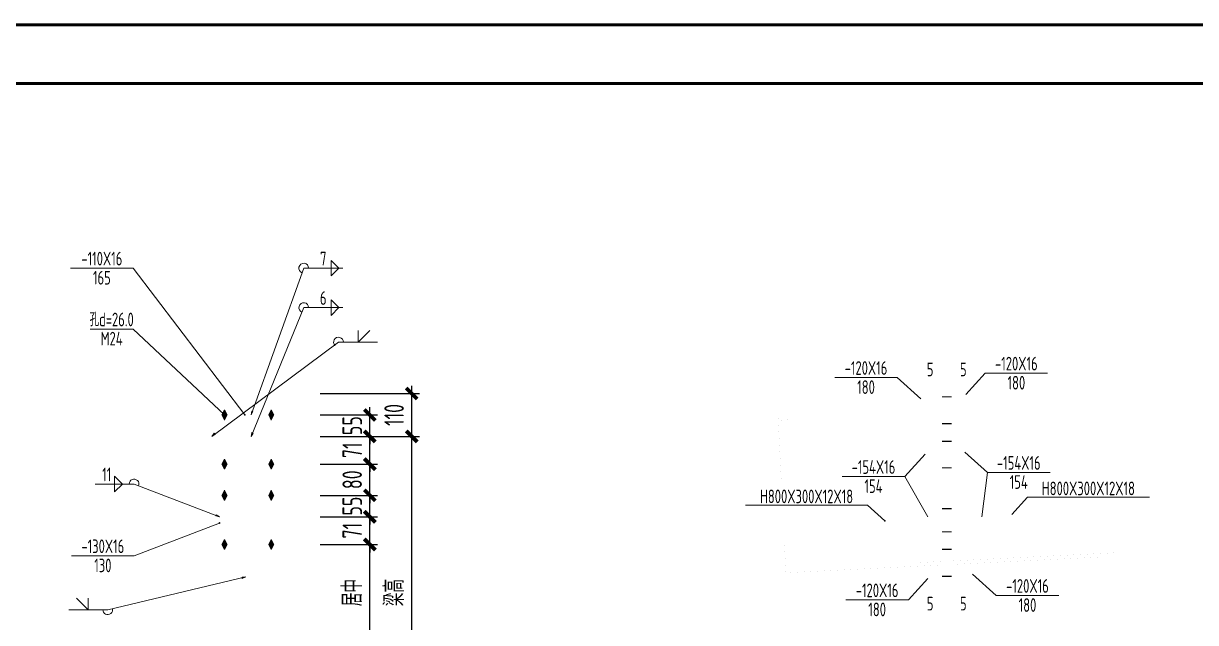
# Model space of a CAD drawing. Extents: x -1201378 to 2367219, y -619313 to 244905.
# Drawn here: x 428320 to 458339, y -385264 to -369915 of the extents above; entities that cross this region are included whole.
import ezdxf
from ezdxf.enums import TextEntityAlignment as Align

# ---------------------------------------------------------------- set-up
doc = ezdxf.new("R2010")
doc.units = 0
doc.header["$LTSCALE"] = 1000
doc.linetypes.add('线型2', pattern=[2.5, 1.5, -1])
doc.layers.get('0').update_dxf_attribs({"linetype": 'CONTINUOUS'})
doc.layers.get('Defpoints').update_dxf_attribs({"linetype": 'CONTINUOUS'})
doc.layers.add('0-cxFrame', color=155, linetype='CONTINUOUS')
for name, color, linetype, lineweight in [('0-cxText', 131, 'CONTINUOUS', 25), ('S-dim', 81, 'CONTINUOUS', 0), ('剖面标注', 9, 'CONTINUOUS', 18), ('孔标注', 9, 'CONTINUOUS', 18), ('字符标注', 9, 'CONTINUOUS', 18), ('梁_主零件_实线', 141, 'CONTINUOUS', 18), ('梁_零件_实线', 3, 'CONTINUOUS', 18), ('焊缝标注', 9, 'CONTINUOUS', 18), ('螺栓组-普通_实线', 7, 'CONTINUOUS', 18), ('钢板标注', 9, 'CONTINUOUS', 18), ('钢框架轴线', 9, 'CONTINUOUS', 18)]:
    doc.layers.add(name, color=color, linetype=linetype, lineweight=lineweight)
doc.styles.add('cx_tuming', font='simhei.ttf')
doc.styles.add('cx_tuqian1', font='')
doc.styles.add('FromPkpm', font='Pkpmeng', dxfattribs={"width": 0.7, "bigfont": 'Pkpmchn'})
doc.styles.add('TSSD_Dimension', font='tssdeng.shx', dxfattribs={"width": 0.7, "bigfont": 'hztxt.shx'})
doc.styles.add('黑体', font='simhei.ttf', dxfattribs={"width": 0.8})
doc.styles.get('cx_tuqian1').set_extended_font_data('SimSun')
doc.dimstyles.new('TSSD_25_200', dxfattribs={"dimtxt": 500, "dimasz": 200, "dimexe": 200, "dimexo": 500, "dimgap": 200, "dimtad": 1, "dimdec": 0, "dimlfac": 0.125, "dimzin": 0, "dimdsep": 46, "dimtxsty": 'TSSD_Dimension', "dimblk": 'ARCHTICK', "dimcen": 0, "dimdle": 200, "dimclrt": 7, "dimadec": 0, "dimazin": 0, "dimtfac": 1, "dimtdec": 0, "dimtix": 1, "dimtmove": 2, "dimatfit": 3, "dimfxl": 1, "dimtolj": 1, "dimtzin": 0, "dimarcsym": 0})

# ---------------------------------------------------------------- blocks, each defined once
blk = doc.blocks.new('_ArchTick')
at = {"color": 0, "linetype": 'ByBlock', "const_width": 0.5}
blk.add_lwpolyline([(-0.71, -0.71), (0.71, 0.71)], dxfattribs=at)
blk = doc.blocks.new('*D6160')
at = {"layer": 'Defpoints', "color": 0, "transparency": 16777216}
for p in [(435418, -383265), (437191, -383265), (435418, -385725)]:
    blk.add_point(p, dxfattribs=at)
at = {"layer": 'S-dim', "color": 0, "lineweight": -2, "transparency": 16777216}
for p, q in [((435918, -383265), (437391, -383265)), ((437191, -385925), (437191, -383065)), ((435918, -385725), (437391, -385725))]:
    blk.add_line(p, q, dxfattribs=at)
at = {"layer": 'S-dim', "color": 0, "lineweight": -2, "transparency": 16777216, "xscale": 200, "yscale": 200, "zscale": 200}
for p, rotation in [((437191, -383265), 90), ((437191, -385725), 270)]:
    blk.add_blockref('_ArchTick', p, dxfattribs=dict(at, rotation=rotation))
at = {"layer": 'S-dim', "color": 7, "transparency": 16777216, "insert": (436741, -384495), "char_height": 500, "attachment_point": 5, "rotation": 90, "style": 'TSSD_Dimension'}
blk.add_mtext('\\A1;居中', dxfattribs=at)
blk = doc.blocks.new('*D6161')
at = {"layer": 'Defpoints', "color": 0, "transparency": 16777216}
for p in [(435418, -382555), (437191, -382555), (435418, -383265)]:
    blk.add_point(p, dxfattribs=at)
at = {"layer": 'S-dim', "color": 0, "lineweight": -2, "transparency": 16777216}
for p, q in [((437191, -382555), (437191, -382355)), ((435918, -382555), (437391, -382555)), ((437191, -383265), (437191, -382555)), ((435918, -383265), (437391, -383265)), ((437191, -383265), (437191, -383465))]:
    blk.add_line(p, q, dxfattribs=at)
at = {"layer": 'S-dim', "color": 0, "lineweight": -2, "transparency": 16777216, "xscale": 200, "yscale": 200, "zscale": 200}
for p, rotation in [((437191, -382555), 270), ((437191, -383265), 90)]:
    blk.add_blockref('_ArchTick', p, dxfattribs=dict(at, rotation=rotation))
at = {"layer": 'S-dim', "color": 7, "transparency": 16777216, "insert": (436741, -382910), "char_height": 500, "attachment_point": 5, "rotation": 90, "style": 'TSSD_Dimension'}
blk.add_mtext('\\A1;71', dxfattribs=at)
blk = doc.blocks.new('*D6162')
at = {"layer": 'Defpoints', "color": 0, "transparency": 16777216}
for p in [(435418, -382005), (437191, -382005), (435418, -382555)]:
    blk.add_point(p, dxfattribs=at)
at = {"layer": 'S-dim', "color": 0, "lineweight": -2, "transparency": 16777216}
for p, q in [((437191, -382005), (437191, -381805)), ((435918, -382005), (437391, -382005)), ((437191, -382555), (437191, -382005)), ((435918, -382555), (437391, -382555)), ((437191, -382555), (437191, -382755))]:
    blk.add_line(p, q, dxfattribs=at)
at = {"layer": 'S-dim', "color": 0, "lineweight": -2, "transparency": 16777216, "xscale": 200, "yscale": 200, "zscale": 200}
for p, rotation in [((437191, -382005), 270), ((437191, -382555), 90)]:
    blk.add_blockref('_ArchTick', p, dxfattribs=dict(at, rotation=rotation))
at = {"layer": 'S-dim', "color": 7, "transparency": 16777216, "insert": (436741, -382280), "char_height": 500, "attachment_point": 5, "rotation": 90, "style": 'TSSD_Dimension'}
blk.add_mtext('\\A1;55', dxfattribs=at)
blk = doc.blocks.new('*D6163')
at = {"layer": 'Defpoints', "color": 0, "transparency": 16777216}
for p in [(435418, -381205), (437191, -381205), (435418, -382005)]:
    blk.add_point(p, dxfattribs=at)
at = {"layer": 'S-dim', "color": 0, "lineweight": -2, "transparency": 16777216}
for p, q in [((435918, -381205), (437391, -381205)), ((437191, -381205), (437191, -381005)), ((437191, -382005), (437191, -381205)), ((435918, -382005), (437391, -382005)), ((437191, -382005), (437191, -382205))]:
    blk.add_line(p, q, dxfattribs=at)
at = {"layer": 'S-dim', "color": 0, "lineweight": -2, "transparency": 16777216, "xscale": 200, "yscale": 200, "zscale": 200}
for p, rotation in [((437191, -381205), 270), ((437191, -382005), 90)]:
    blk.add_blockref('_ArchTick', p, dxfattribs=dict(at, rotation=rotation))
at = {"layer": 'S-dim', "color": 7, "transparency": 16777216, "insert": (436741, -381605), "char_height": 500, "attachment_point": 5, "rotation": 90, "style": 'TSSD_Dimension'}
blk.add_mtext('\\A1;80', dxfattribs=at)
blk = doc.blocks.new('*D6164')
at = {"layer": 'Defpoints', "color": 0, "transparency": 16777216}
for p in [(435418, -380495), (437191, -380495), (435418, -381205)]:
    blk.add_point(p, dxfattribs=at)
at = {"layer": 'S-dim', "color": 0, "lineweight": -2, "transparency": 16777216}
for p, q in [((437191, -380495), (437191, -380295)), ((435918, -380495), (437391, -380495)), ((437191, -381205), (437191, -380495)), ((435918, -381205), (437391, -381205)), ((437191, -381205), (437191, -381405))]:
    blk.add_line(p, q, dxfattribs=at)
at = {"layer": 'S-dim', "color": 0, "lineweight": -2, "transparency": 16777216, "xscale": 200, "yscale": 200, "zscale": 200}
for p, rotation in [((437191, -380495), 270), ((437191, -381205), 90)]:
    blk.add_blockref('_ArchTick', p, dxfattribs=dict(at, rotation=rotation))
at = {"layer": 'S-dim', "color": 7, "transparency": 16777216, "insert": (436741, -380850), "char_height": 500, "attachment_point": 5, "rotation": 90, "style": 'TSSD_Dimension'}
blk.add_mtext('\\A1;71', dxfattribs=at)
blk = doc.blocks.new('*D6165')
at = {"layer": 'Defpoints', "color": 0, "transparency": 16777216}
for p in [(435418, -379945), (437191, -379945), (435418, -380495)]:
    blk.add_point(p, dxfattribs=at)
at = {"layer": 'S-dim', "color": 0, "lineweight": -2, "transparency": 16777216}
for p, q in [((437191, -379945), (437191, -379745)), ((435918, -379945), (437391, -379945)), ((437191, -380495), (437191, -379945)), ((435918, -380495), (437391, -380495)), ((437191, -380495), (437191, -380695))]:
    blk.add_line(p, q, dxfattribs=at)
at = {"layer": 'S-dim', "color": 0, "lineweight": -2, "transparency": 16777216, "xscale": 200, "yscale": 200, "zscale": 200}
for p, rotation in [((437191, -379945), 270), ((437191, -380495), 90)]:
    blk.add_blockref('_ArchTick', p, dxfattribs=dict(at, rotation=rotation))
at = {"layer": 'S-dim', "color": 7, "transparency": 16777216, "insert": (436741, -380220), "char_height": 500, "attachment_point": 5, "rotation": 90, "style": 'TSSD_Dimension'}
blk.add_mtext('\\A1;55', dxfattribs=at)
blk = doc.blocks.new('*D6167')
at = {"layer": 'Defpoints', "color": 0, "transparency": 16777216}
for p in [(435418, -380495), (438263, -380495), (435418, -388495)]:
    blk.add_point(p, dxfattribs=at)
at = {"layer": 'S-dim', "color": 0, "lineweight": -2, "transparency": 16777216}
for p, q in [((438263, -388695), (438263, -380295)), ((435918, -380495), (438463, -380495)), ((435918, -388495), (438463, -388495))]:
    blk.add_line(p, q, dxfattribs=at)
at = {"layer": 'S-dim', "color": 0, "lineweight": -2, "transparency": 16777216, "xscale": 200, "yscale": 200, "zscale": 200}
for p, rotation in [((438263, -380495), 90), ((438263, -388495), 270)]:
    blk.add_blockref('_ArchTick', p, dxfattribs=dict(at, rotation=rotation))
at = {"layer": 'S-dim', "color": 7, "transparency": 16777216, "insert": (437813, -384495), "char_height": 500, "attachment_point": 5, "rotation": 90, "style": 'TSSD_Dimension'}
blk.add_mtext('\\A1;梁高', dxfattribs=at)
blk = doc.blocks.new('*D6168')
at = {"layer": 'Defpoints', "color": 0, "transparency": 16777216}
for p in [(435418, -379395), (438263, -379395), (435418, -380495)]:
    blk.add_point(p, dxfattribs=at)
at = {"layer": 'S-dim', "color": 0, "lineweight": -2, "transparency": 16777216}
for p, q in [((435918, -379395), (438463, -379395)), ((438263, -380695), (438263, -379195)), ((435918, -380495), (438463, -380495))]:
    blk.add_line(p, q, dxfattribs=at)
at = {"layer": 'S-dim', "color": 0, "lineweight": -2, "transparency": 16777216, "xscale": 200, "yscale": 200, "zscale": 200}
for p, rotation in [((438263, -379395), 90), ((438263, -380495), 270)]:
    blk.add_blockref('_ArchTick', p, dxfattribs=dict(at, rotation=rotation))
at = {"layer": 'S-dim', "color": 7, "transparency": 16777216, "insert": (437813, -379945), "char_height": 500, "attachment_point": 5, "rotation": 90, "style": 'TSSD_Dimension'}
blk.add_mtext('\\A1;110', dxfattribs=at)
blk = doc.blocks.new('TK22.A0 L(Dragon)')
at = {"layer": '0-cxFrame', "color": 7, "const_width": 0.5}
blk.add_lwpolyline([(0, 0), (-1486, 0), (-1486, 841), (0, 841)], close=True, dxfattribs=at)
at = {"layer": '0-cxFrame', "const_width": 0.5}
blk.add_lwpolyline([(-80, 10), (-1466, 10), (-1466, 831), (-80, 831)], close=True, dxfattribs=at)
at = {"style": '黑体', "flags": 4}
blk.add_attdef('图幅', text='', height=3.3, dxfattribs=at).set_placement((-40, 3), align=Align.RIGHT)
at = {"layer": '0-cxText', "flags": 4}
for tag, height, style, p in [('建设单位', 3.5, 'cx_tuming', (-45, 240)), ('项目名称', 3.5, 'cx_tuming', (-45, 210)), ('子项名称', 3.5, 'cx_tuming', (-45, 180)), ('工程编号', 3.3, 'cx_tuqian1', (-35, 165)), ('图名1', 3.5, 'cx_tuming', (-45, 87)), ('图名2', 3.5, 'cx_tuming', (-45, 79)), ('图名3', 3.5, 'cx_tuming', (-45, 71)), ('出图日期', 3.3, 'cx_tuqian1', (-39, 60)), ('专业', 3.3, 'cx_tuqian1', (-55, 52)), ('版次', 3.3, 'cx_tuqian1', (-20, 44)), ('图号', 3.3, 'cx_tuqian1', (-55, 44))]:
    blk.add_attdef(tag, text='', height=height, dxfattribs=dict(at, style=style)).set_placement(p, align=Align.MIDDLE)
at = {"layer": 'Defpoints', "color": 6, "flags": 4}
for tag, height, style, p in [('tufu', 3.3, '黑体', (-12, 12)), ('dwfname', 4, 'cx_tuqian1', (-80, 3))]:
    blk.add_attdef(tag, text='', height=height, dxfattribs=dict(at, style=style)).set_placement(p, align=Align.RIGHT)

msp = doc.modelspace()

# ---------------------------------------------------------------- hatches: boundary and pattern name
at = {"layer": '孔标注'}
h = msp.add_hatch(color=256, dxfattribs=at)
edge = h.paths.add_edge_path()
edge.add_arc((433468.5, -379944.7), 10, 0, 360)
at = {"layer": '字符标注'}
h = msp.add_hatch(color=256, dxfattribs=at)
edge = h.paths.add_edge_path()
edge.add_arc((450383.8, -382659.3), 10, 0, 360)
at = {"layer": '焊缝标注', "transparency": 33554687}
for points in [[(434148.5, -379944.7), (434196.4, -379855.6), (434168.1, -379845.5)], [(433148.5, -380494.7), (433229.2, -380433.8), (433207.8, -380412.8)], [(434148.5, -380494.7), (434200.2, -380407.8), (434172.4, -380396.5)], [(433343.5, -382554.7), (433255.5, -382504.9), (433244.7, -382532.9)], [(434018.5, -384094.7), (433917.7, -384103.2), (433924.6, -384132.4)]]:
    msp.add_hatch(color=256, dxfattribs=at).paths.add_polyline_path(points)
at = {"layer": '螺栓组-普通_实线', "transparency": 33554687}
for points in [[(433468.5, -379814.7), (433403.5, -379944.7), (433468.5, -380074.7), (433533.5, -379944.7)], [(434668.5, -379814.7), (434603.5, -379944.7), (434668.5, -380074.7), (434733.5, -379944.7)], [(433468.5, -381074.7), (433403.5, -381204.7), (433468.5, -381334.7), (433533.5, -381204.7)], [(434668.5, -381074.7), (434603.5, -381204.7), (434668.5, -381334.7), (434733.5, -381204.7)], [(433468.5, -381874.7), (433403.5, -382004.7), (433468.5, -382134.7), (433533.5, -382004.7)], [(434668.5, -381874.7), (434603.5, -382004.7), (434668.5, -382134.7), (434733.5, -382004.7)], [(433468.5, -383134.7), (433403.5, -383264.7), (433468.5, -383394.7), (433533.5, -383264.7)], [(434668.5, -383134.7), (434603.5, -383264.7), (434668.5, -383394.7), (434733.5, -383264.7)]]:
    msp.add_hatch(color=1, dxfattribs=at).paths.add_polyline_path(points)
at = {"layer": '钢板标注'}
h = msp.add_hatch(color=256, dxfattribs=at)
edge = h.paths.add_edge_path()
edge.add_arc((433988.5, -379944.7), 10, 0, 360)
h = msp.add_hatch(color=256, dxfattribs=at)
edge = h.paths.add_edge_path()
edge.add_arc((433343.5, -382714.7), 10, 0, 360)

# ---------------------------------------------------------------- linework, layer by layer
at = {"layer": '剖面标注', "ltscale": 100}
for points in [[(451841.8, -378579.2, 0.019, 0.019, 0), (451841.8, -378979.2, 0.019, 0.019, 0)], [(452091.8, -378579.2, 0.019, 0.019, 0), (452091.8, -378979.2, 0.019, 0.019, 0)], [(451841.8, -384979.2, 0.019, 0.019, 0), (451841.8, -384579.2, 0.019, 0.019, 0)], [(452091.8, -384979.2, 0.019, 0.019, 0), (452091.8, -384579.2, 0.019, 0.019, 0)]]:
    msp.add_lwpolyline(points, format="xyseb", dxfattribs=at)
at = {"layer": '孔标注', "ltscale": 100}
msp.add_lwpolyline([(433468.5, -379944.7), (431128.5, -377744.7), (430028.5, -377744.7)], dxfattribs=at)
msp.add_circle((433468.5, -379944.7), 10, dxfattribs=at)
at = {"layer": '字符标注', "ltscale": 100}
for points in [[(453629.7, -382497), (454032.3, -382052.1), (457156, -382052.1)], [(450383.8, -382659.3), (449938.8, -382256.8), (446815.1, -382256.8)]]:
    msp.add_lwpolyline(points, dxfattribs=at)
msp.add_circle((450383.8, -382659.3), 10, dxfattribs=at)
at = {"layer": '梁_主零件_实线', "ltscale": 100, "const_width": 0.1}
for points in [[(456086.6, -379570.7), (452091.8, -379770.4)], [(452091.8, -379860.5), (456091.1, -379660.6)], [(451841.8, -379782.9), (447647.2, -379992.7)], [(447651.7, -380082.5), (451841.8, -379873)], [(456281.9, -383475.8), (452091.8, -383685.3)], [(452091.8, -383775.4), (456286.4, -383565.7)], [(451841.8, -383697.8), (447842.4, -383897.8)], [(447846.9, -383987.7), (451841.8, -383787.9)]]:
    msp.add_lwpolyline(points, dxfattribs=at)
at = {"layer": '梁_主零件_实线', "ltscale": 100}
for points in [[(451841.8, -379779.2, 0.1, 0.1, 0), (451841.8, -380919.2, 0.1, 0.1, 0)], [(452091.8, -380919.2, 0.1, 0.1, 0), (452091.8, -379779.2, 0.1, 0.1, 0)], [(432818.5, -380494.7, 0.1, 0.1, 0), (435318.5, -380494.7, 0.1, 0.1, 0)], [(432818.5, -380654.7, 0.1, 0.1, 0), (432818.5, -380494.7, 0.1, 0.1, 0)], [(435318.5, -380494.7, 0.1, 0.1, 0), (435318.5, -380654.7, 0.1, 0.1, 0)], [(435318.5, -380654.7, 0.1, 0.1, 0), (432818.5, -380654.7, 0.1, 0.1, 0)], [(434018.5, -388334.7, 0.1, 0.1, 0), (434018.5, -380654.7, 0.1, 0.1, 0)], [(434118.5, -380654.7, 0.1, 0.1, 0), (434118.5, -388334.7, 0.1, 0.1, 0)], [(451841.8, -380999.2, 0.1, 0.1, 0), (451841.8, -383779.2, 0.1, 0.1, 0)], [(452091.8, -383779.2, 0.1, 0.1, 0), (452091.8, -380999.2, 0.1, 0.1, 0)]]:
    msp.add_lwpolyline(points, format="xyseb", dxfattribs=at)
at = {"layer": '梁_主零件_实线', "linetype": '线型2', "ltscale": 100}
for points in [[(451841.8, -380999.2, 0.1, 0.1, 0), (451841.8, -380919.2, 0.1, 0.1, 0)], [(452091.8, -380999.2, 0.1, 0.1, 0), (452091.8, -380919.2, 0.1, 0.1, 0)]]:
    msp.add_lwpolyline(points, format="xyseb", dxfattribs=at)
at = {"layer": '梁_零件_实线', "ltscale": 100}
for points in [[(435418.5, -379394.7, 0.1, 0.1, 0), (432718.5, -379394.7, 0.1, 0.1, 0)], [(432718.5, -379394.7, 0.1, 0.1, 0), (432718.5, -389594.7, 0.1, 0.1, 0)], [(433988.5, -380494.7, 0.1, 0.1, 0), (433988.5, -379394.7, 0.1, 0.1, 0)], [(434148.5, -379394.7, 0.1, 0.1, 0), (434148.5, -380494.7, 0.1, 0.1, 0)], [(435418.5, -389594.7, 0.1, 0.1, 0), (435418.5, -379394.7, 0.1, 0.1, 0)], [(451841.8, -384379.2, 0.1, 0.1, 0), (451841.8, -379179.2, 0.1, 0.1, 0)], [(452091.8, -379179.2, 0.1, 0.1, 0), (451841.8, -379179.2, 0.1, 0.1, 0)], [(451966.8, -379179.2, 0.1, 0.1, 0), (451966.8, -384379.2, 0.1, 0.1, 0)], [(452091.8, -384379.2, 0.1, 0.1, 0), (452091.8, -379179.2, 0.1, 0.1, 0)], [(434148.5, -380494.7, 0.1, 0.1, 0), (433988.5, -380494.7, 0.1, 0.1, 0)], [(451071.8, -380919.2, 0.1, 0.1, 0), (451841.8, -380919.2, 0.1, 0.1, 0)], [(451071.8, -380999.2, 0.1, 0.1, 0), (451071.8, -380919.2, 0.1, 0.1, 0)], [(452091.8, -380919.2, 0.1, 0.1, 0), (452861.8, -380919.2, 0.1, 0.1, 0)], [(452861.8, -380999.2, 0.1, 0.1, 0), (452861.8, -380919.2, 0.1, 0.1, 0)], [(451841.8, -380999.2, 0.1, 0.1, 0), (451071.8, -380999.2, 0.1, 0.1, 0)], [(452861.8, -380999.2, 0.1, 0.1, 0), (452091.8, -380999.2, 0.1, 0.1, 0)], [(432718.5, -382554.7, 0.1, 0.1, 0), (434018.5, -382554.7, 0.1, 0.1, 0)], [(434018.5, -382714.7, 0.1, 0.1, 0), (432718.5, -382714.7, 0.1, 0.1, 0)], [(434018.5, -382554.7, 0.1, 0.1, 0), (434018.5, -382714.7, 0.1, 0.1, 0)], [(434118.5, -382554.7, 0.1, 0.1, 0), (434118.5, -382714.7, 0.1, 0.1, 0)], [(435418.5, -382554.7, 0.1, 0.1, 0), (434118.5, -382554.7, 0.1, 0.1, 0)], [(434118.5, -382714.7, 0.1, 0.1, 0), (435418.5, -382714.7, 0.1, 0.1, 0)], [(451841.8, -382559.2, 0.1, 0.1, 0), (451071.8, -382559.2, 0.1, 0.1, 0)], [(451071.8, -382559.2, 0.1, 0.1, 0), (451071.8, -382639.2, 0.1, 0.1, 0)], [(451071.8, -382639.2, 0.1, 0.1, 0), (451841.8, -382639.2, 0.1, 0.1, 0)], [(452861.8, -382559.2, 0.1, 0.1, 0), (452091.8, -382559.2, 0.1, 0.1, 0)], [(452091.8, -382639.2, 0.1, 0.1, 0), (452861.8, -382639.2, 0.1, 0.1, 0)], [(452861.8, -382559.2, 0.1, 0.1, 0), (452861.8, -382639.2, 0.1, 0.1, 0)], [(452091.8, -384379.2, 0.1, 0.1, 0), (451841.8, -384379.2, 0.1, 0.1, 0)]]:
    msp.add_lwpolyline(points, format="xyseb", dxfattribs=at)
at = {"layer": '梁_零件_实线', "ltscale": 100, "const_width": 0.1}
for points in [[(451841.8, -379179.2), (450862.7, -379831.9)], [(452091.8, -379179.2), (452916.8, -379729.2)], [(451732.6, -379788.4), (451841.8, -379679.2)], [(452178.7, -379766.1), (452091.8, -379679.2)], [(451841.8, -384379.2), (451016.8, -383829.2)], [(451754.9, -383792.3), (451841.8, -383879.2)], [(452091.8, -384379.2), (453070.8, -383726.5)], [(452201, -383770), (452091.8, -383879.2)]]:
    msp.add_lwpolyline(points, dxfattribs=at)
at = {"layer": '梁_零件_实线', "linetype": '线型2', "ltscale": 100}
for points in [[(451616.8, -380999.2, 0.1, 0.1, 0), (451616.8, -380919.2, 0.1, 0.1, 0)], [(452316.8, -380999.2, 0.1, 0.1, 0), (452316.8, -380919.2, 0.1, 0.1, 0)], [(451616.8, -382559.2, 0.1, 0.1, 0), (451616.8, -382639.2, 0.1, 0.1, 0)], [(452316.8, -382559.2, 0.1, 0.1, 0), (452316.8, -382639.2, 0.1, 0.1, 0)]]:
    msp.add_lwpolyline(points, format="xyseb", dxfattribs=at)
at = {"layer": '焊缝标注', "ltscale": 100}
for p, q in [((436198.5, -375984.7), (436398.5, -376184.7)), ((436198.5, -376184.7), (436198.5, -375984.7)), ((435498.5, -376184.7), (436498.5, -376184.7)), ((436198.5, -376384.7), (436398.5, -376184.7)), ((436198.5, -376184.7), (436198.5, -376384.7)), ((436198.5, -376994.7), (436398.5, -377194.7)), ((436198.5, -377194.7), (436198.5, -376994.7)), ((435498.5, -377194.7), (436498.5, -377194.7)), ((436198.5, -377394.7), (436398.5, -377194.7)), ((436198.5, -377194.7), (436198.5, -377394.7)), ((436888.5, -378079.5), (436888.5, -377779.5)), ((436888.5, -378079.5), (437188.5, -377779.5)), ((436388.5, -378079.5), (437388.5, -378079.5)), ((430853.5, -381714.7), (430653.5, -381514.7)), ((430653.5, -381714.7), (430653.5, -381514.7)), ((431153.5, -381714.7), (430153.5, -381714.7)), ((430853.5, -381714.7), (430653.5, -381914.7)), ((430653.5, -381714.7), (430653.5, -381914.7)), ((429978.5, -384934.7), (429678.5, -384634.7)), ((429978.5, -384934.7), (429978.5, -384634.7)), ((430478.5, -384934.7), (429478.5, -384934.7))]:
    msp.add_line(p, q, dxfattribs=at)
at = {"layer": '焊缝标注', "lineweight": 18, "ltscale": 100}
for p, q in [((434148.5, -379944.7), (435498.5, -376184.7)), ((434148.5, -380494.7), (435498.5, -377194.7)), ((433148.5, -380494.7), (436388.5, -378079.5)), ((433343.5, -382554.7), (431153.5, -381714.7)), ((434018.5, -384094.7), (430478.5, -384934.7))]:
    msp.add_line(p, q, dxfattribs=at)
at = {"layer": '焊缝标注', "linetype": 'Continuous'}
for points in [[(434148.5, -379944.7), (434196.4, -379855.6), (434168.1, -379845.5)], [(433148.5, -380494.7), (433229.2, -380433.8), (433207.8, -380412.8)], [(434148.5, -380494.7), (434200.2, -380407.8), (434172.4, -380396.5)], [(433343.5, -382554.7), (433255.5, -382504.9), (433244.7, -382532.9)], [(434018.5, -384094.7), (433917.7, -384103.2), (433924.6, -384132.4)]]:
    msp.add_lwpolyline(points, close=True, dxfattribs=at)
at = {"layer": '焊缝标注', "ltscale": 100}
for centre, start, end in [((435498.5, -376184.7), 0, 250.24969), ((435498.5, -377194.7), 0, 247.75098), ((436388.5, -378079.5), 0, 225.52563), ((431153.5, -381714.7), 339.01511, 180), ((430478.5, -384934.7), 180, 13.34872)]:
    msp.add_arc(centre, 125, start, end, dxfattribs=at)
at = {"layer": '螺栓组-普通_实线', "color": 9, "ltscale": 100}
for points in [[(433468.5, -379644.7, 0.1, 0.1, 0), (433468.5, -380244.7, 0.1, 0.1, 0)], [(434668.5, -379644.7, 0.1, 0.1, 0), (434668.5, -380244.7, 0.1, 0.1, 0)], [(433668.5, -379944.7, 0.1, 0.1, 0), (433268.5, -379944.7, 0.1, 0.1, 0)], [(434868.5, -379944.7, 0.1, 0.1, 0), (434468.5, -379944.7, 0.1, 0.1, 0)], [(433468.5, -380904.7, 0.1, 0.1, 0), (433468.5, -381504.7, 0.1, 0.1, 0)], [(434668.5, -380904.7, 0.1, 0.1, 0), (434668.5, -381504.7, 0.1, 0.1, 0)], [(433668.5, -381204.7, 0.1, 0.1, 0), (433268.5, -381204.7, 0.1, 0.1, 0)], [(434868.5, -381204.7, 0.1, 0.1, 0), (434468.5, -381204.7, 0.1, 0.1, 0)], [(433468.5, -381704.7, 0.1, 0.1, 0), (433468.5, -382304.7, 0.1, 0.1, 0)], [(434668.5, -381704.7, 0.1, 0.1, 0), (434668.5, -382304.7, 0.1, 0.1, 0)], [(433668.5, -382004.7, 0.1, 0.1, 0), (433268.5, -382004.7, 0.1, 0.1, 0)], [(434868.5, -382004.7, 0.1, 0.1, 0), (434468.5, -382004.7, 0.1, 0.1, 0)], [(433468.5, -382964.7, 0.1, 0.1, 0), (433468.5, -383564.7, 0.1, 0.1, 0)], [(434668.5, -382964.7, 0.1, 0.1, 0), (434668.5, -383564.7, 0.1, 0.1, 0)], [(433668.5, -383264.7, 0.1, 0.1, 0), (433268.5, -383264.7, 0.1, 0.1, 0)], [(434868.5, -383264.7, 0.1, 0.1, 0), (434468.5, -383264.7, 0.1, 0.1, 0)]]:
    msp.add_lwpolyline(points, format="xyseb", dxfattribs=at)
at = {"layer": '螺栓组-普通_实线', "ltscale": 100}
for points in [[(451801.8, -379479.2, 0.1, 0.1, 0), (452131.8, -379479.2, 0.1, 0.1, 0)], [(451801.8, -379479.2, 0.1, 0.1, 0), (452131.8, -379479.2, 0.1, 0.1, 0)], [(451801.8, -380169.2, 0.1, 0.1, 0), (452131.8, -380169.2, 0.1, 0.1, 0)], [(451801.8, -380169.2, 0.1, 0.1, 0), (452131.8, -380169.2, 0.1, 0.1, 0)], [(451801.8, -380619.2, 0.1, 0.1, 0), (452131.8, -380619.2, 0.1, 0.1, 0)], [(451801.8, -380619.2, 0.1, 0.1, 0), (452131.8, -380619.2, 0.1, 0.1, 0)], [(451801.8, -381299.2, 0.1, 0.1, 0), (452131.8, -381299.2, 0.1, 0.1, 0)], [(451801.8, -381299.2, 0.1, 0.1, 0), (452131.8, -381299.2, 0.1, 0.1, 0)], [(451801.8, -382344.2, 0.1, 0.1, 0), (452131.8, -382344.2, 0.1, 0.1, 0)], [(451801.8, -382344.2, 0.1, 0.1, 0), (452131.8, -382344.2, 0.1, 0.1, 0)], [(451801.8, -382939.2, 0.1, 0.1, 0), (452131.8, -382939.2, 0.1, 0.1, 0)], [(451801.8, -382939.2, 0.1, 0.1, 0), (452131.8, -382939.2, 0.1, 0.1, 0)], [(451801.8, -383389.2, 0.1, 0.1, 0), (452131.8, -383389.2, 0.1, 0.1, 0)], [(451801.8, -383389.2, 0.1, 0.1, 0), (452131.8, -383389.2, 0.1, 0.1, 0)], [(451801.8, -384079.2, 0.1, 0.1, 0), (452131.8, -384079.2, 0.1, 0.1, 0)], [(451801.8, -384079.2, 0.1, 0.1, 0), (452131.8, -384079.2, 0.1, 0.1, 0)]]:
    msp.add_lwpolyline(points, format="xyseb", dxfattribs=at)
at = {"layer": '螺栓组-普通_实线', "color": 1, "ltscale": 100}
for points in [[(451841.8, -379479.2, 30, 30, 0), (452091.8, -379479.2, 30, 30, 0)], [(451841.8, -379479.2, 30, 30, 0), (452091.8, -379479.2, 30, 30, 0)], [(451841.8, -380169.2, 30, 30, 0), (452091.8, -380169.2, 30, 30, 0)], [(451841.8, -380169.2, 30, 30, 0), (452091.8, -380169.2, 30, 30, 0)], [(451841.8, -380619.2, 30, 30, 0), (452091.8, -380619.2, 30, 30, 0)], [(451841.8, -380619.2, 30, 30, 0), (452091.8, -380619.2, 30, 30, 0)], [(451841.8, -381299.2, 30, 30, 0), (452091.8, -381299.2, 30, 30, 0)], [(451841.8, -381299.2, 30, 30, 0), (452091.8, -381299.2, 30, 30, 0)], [(451841.8, -382344.2, 30, 30, 0), (452091.8, -382344.2, 30, 30, 0)], [(451841.8, -382344.2, 30, 30, 0), (452091.8, -382344.2, 30, 30, 0)], [(451841.8, -382939.2, 30, 30, 0), (452091.8, -382939.2, 30, 30, 0)], [(451841.8, -382939.2, 30, 30, 0), (452091.8, -382939.2, 30, 30, 0)], [(451841.8, -383389.2, 30, 30, 0), (452091.8, -383389.2, 30, 30, 0)], [(451841.8, -383389.2, 30, 30, 0), (452091.8, -383389.2, 30, 30, 0)], [(451841.8, -384079.2, 30, 30, 0), (452091.8, -384079.2, 30, 30, 0)], [(451841.8, -384079.2, 30, 30, 0), (452091.8, -384079.2, 30, 30, 0)]]:
    msp.add_lwpolyline(points, format="xyseb", dxfattribs=at)
at = {"layer": '螺栓组-普通_实线', "color": 1, "linetype": 'Continuous'}
for points in [[(433468.5, -379814.7), (433403.5, -379944.7), (433468.5, -380074.7), (433533.5, -379944.7)], [(434668.5, -379814.7), (434603.5, -379944.7), (434668.5, -380074.7), (434733.5, -379944.7)], [(433468.5, -381074.7), (433403.5, -381204.7), (433468.5, -381334.7), (433533.5, -381204.7)], [(434668.5, -381074.7), (434603.5, -381204.7), (434668.5, -381334.7), (434733.5, -381204.7)], [(433468.5, -381874.7), (433403.5, -382004.7), (433468.5, -382134.7), (433533.5, -382004.7)], [(434668.5, -381874.7), (434603.5, -382004.7), (434668.5, -382134.7), (434733.5, -382004.7)], [(433468.5, -383134.7), (433403.5, -383264.7), (433468.5, -383394.7), (433533.5, -383264.7)], [(434668.5, -383134.7), (434603.5, -383264.7), (434668.5, -383394.7), (434733.5, -383264.7)]]:
    msp.add_lwpolyline(points, close=True, dxfattribs=at)
at = {"layer": '钢板标注', "ltscale": 100}
for p, q in [((450891.2, -381524.1), (451482.4, -382559.2)), ((452861.8, -382559.2), (453011.6, -381418.1))]:
    msp.add_line(p, q, dxfattribs=at)
for points in [[(433988.5, -379944.7), (431128.5, -376184.7), (429528.5, -376184.7)], [(451306, -379536.4), (450699.3, -378987.4), (449099.3, -378987.4)], [(452455.1, -379421.4), (452949.5, -378874.9), (454549.5, -378874.9)], [(451414.5, -380945.7), (450891.2, -381524.1), (449291.2, -381524.1)], [(452433.2, -380894.8), (453011.6, -381418.1), (454611.6, -381418.1)], [(433343.5, -382714.7), (431153.5, -383554.7), (429553.5, -383554.7)], [(451478.5, -384137), (450984.1, -384683.4), (449384.1, -384683.4)], [(452627.6, -384022), (453234.3, -384570.9), (454834.3, -384570.9)]]:
    msp.add_lwpolyline(points, dxfattribs=at)
for centre in [(433988.5, -379944.7), (433343.5, -382714.7)]:
    msp.add_circle(centre, 10, dxfattribs=at)
at = {"layer": '钢框架轴线', "ltscale": 100}
for points in [[(456180, -381438.4, 0.1, 0.1, 0), (456081.6, -379470.8, 0.1, 0.1, 0)], [(447740.6, -381860.3, 0.1, 0.1, 0), (447642.2, -379892.8, 0.1, 0.1, 0)], [(455970, -381644.1, 0.1, 0.1, 0), (456403, -381492.3, 0.1, 0.1, 0)], [(456403, -381492.3, 0.1, 0.1, 0), (456180, -381438.4, 0.1, 0.1, 0)], [(456193, -381698, 0.1, 0.1, 0), (455970, -381644.1, 0.1, 0.1, 0)], [(456291.4, -383665.6, 0.1, 0.1, 0), (456193, -381698, 0.1, 0.1, 0)], [(447530.6, -382066.1, 0.1, 0.1, 0), (447963.5, -381914.3, 0.1, 0.1, 0)], [(447753.6, -382120, 0.1, 0.1, 0), (447530.6, -382066.1, 0.1, 0.1, 0)], [(447963.5, -381914.3, 0.1, 0.1, 0), (447740.6, -381860.3, 0.1, 0.1, 0)], [(447851.9, -384087.5, 0.1, 0.1, 0), (447753.6, -382120, 0.1, 0.1, 0)]]:
    msp.add_lwpolyline(points, format="xyseb", dxfattribs=at)

# ---------------------------------------------------------------- block references
at = {"layer": '0-cxFrame', "xscale": 150, "yscale": 150, "zscale": 150}
msp.add_blockref('TK22.A0 L(Dragon)', (535008.3, -496102.2), dxfattribs=at)

# ---------------------------------------------------------------- texts
at = {"layer": '剖面标注', "style": 'FromPkpm', "width": 0.7}
for p in [(451541.8, -378779.2), (452391.8, -378779.2), (451541.8, -384779.2), (452391.8, -384779.2)]:
    msp.add_text('5', height=350, rotation=359.99999, dxfattribs=at).set_placement(p, align=Align.MIDDLE_CENTER)
at = {"layer": '孔标注', "style": 'FromPkpm', "width": 0.7}
msp.add_text('孔d=26.0', height=350, dxfattribs=at).set_placement((430578.5, -377674.7), align=Align.CENTER)
msp.add_text('M24', height=350, dxfattribs=at).set_placement((430578.5, -377814.7), align=Align.TOP_CENTER)
at = {"layer": '字符标注', "style": 'FromPkpm', "width": 0.7}
for p in [(455594.1, -382002.1), (448377, -382206.8)]:
    msp.add_text('H800X300X12X18', height=350, dxfattribs=at).set_placement(p, align=Align.CENTER)
at = {"layer": '焊缝标注', "style": 'FromPkpm', "width": 0.7}
for s, p in [('7', (435998.5, -376114.7)), ('6', (435998.5, -377124.7)), ('11', (430453.5, -381644.7))]:
    msp.add_text(s, height=350, dxfattribs=at).set_placement(p, align=Align.CENTER)
at = {"layer": '钢板标注', "style": 'FromPkpm', "width": 0.7}
for s, p in [('-110X16', (430328.5, -376114.7)), ('-120X16', (453749.5, -378804.9)), ('-120X16', (449899.3, -378917.4)), ('-154X16', (450091.2, -381454.1)), ('-154X16', (453811.6, -381348.1)), ('-130X16', (430353.5, -383484.7)), ('-120X16', (454034.3, -384500.9)), ('-120X16', (450184.1, -384613.4))]:
    msp.add_text(s, height=350, dxfattribs=at).set_placement(p, align=Align.CENTER)
for s, p in [('165', (430328.5, -376254.7)), ('180', (449899.3, -379057.4)), ('180', (453749.5, -378944.9)), ('154', (453811.6, -381488.1)), ('154', (450091.2, -381594.1)), ('130', (430353.5, -383624.7)), ('180', (450184.1, -384753.4)), ('180', (454034.3, -384640.9))]:
    msp.add_text(s, height=350, dxfattribs=at).set_placement(p, align=Align.TOP_CENTER)

# ---------------------------------------------------------------- dimensions: what is measured, and where the dimension line sits
at = {"layer": 'S-dim'}
for base, p1, p2, text, picture, middle in [((438263.2, -379394.7), (435418.5, -380494.7), (435418.5, -379394.7), '110', '*D6168', (437813.2, -379944.7)), ((437191.4, -379944.7), (435418.5, -380494.7), (435418.5, -379944.7), '55', '*D6165', (436741.4, -380219.7)), ((437191.4, -380494.7), (435418.5, -381204.7), (435418.5, -380494.7), '71', '*D6164', (436741.4, -380849.7)), ((438263.2, -380494.7), (435418.5, -388494.7), (435418.5, -380494.7), '梁高', '*D6167', (437813.2, -384494.7)), ((437191.4, -381204.7), (435418.5, -382004.7), (435418.5, -381204.7), '80', '*D6163', (436741.4, -381604.7)), ((437191.4, -382004.7), (435418.5, -382554.7), (435418.5, -382004.7), '55', '*D6162', (436741.4, -382279.7)), ((437191.4, -382554.7), (435418.5, -383264.7), (435418.5, -382554.7), '71', '*D6161', (436741.4, -382909.7)), ((437191.4, -383264.7), (435418.5, -385724.7), (435418.5, -383264.7), '居中', '*D6160', (436741.4, -384494.7))]:
    dim = msp.add_linear_dim(base=base, p1=p1, p2=p2, angle=90, text=text, dimstyle='TSSD_25_200', dxfattribs=at)
    dim.commit()
    dim.dimension.update_dxf_attribs({"geometry": picture, "text_midpoint": middle})

doc.saveas('drawing.dxf')
